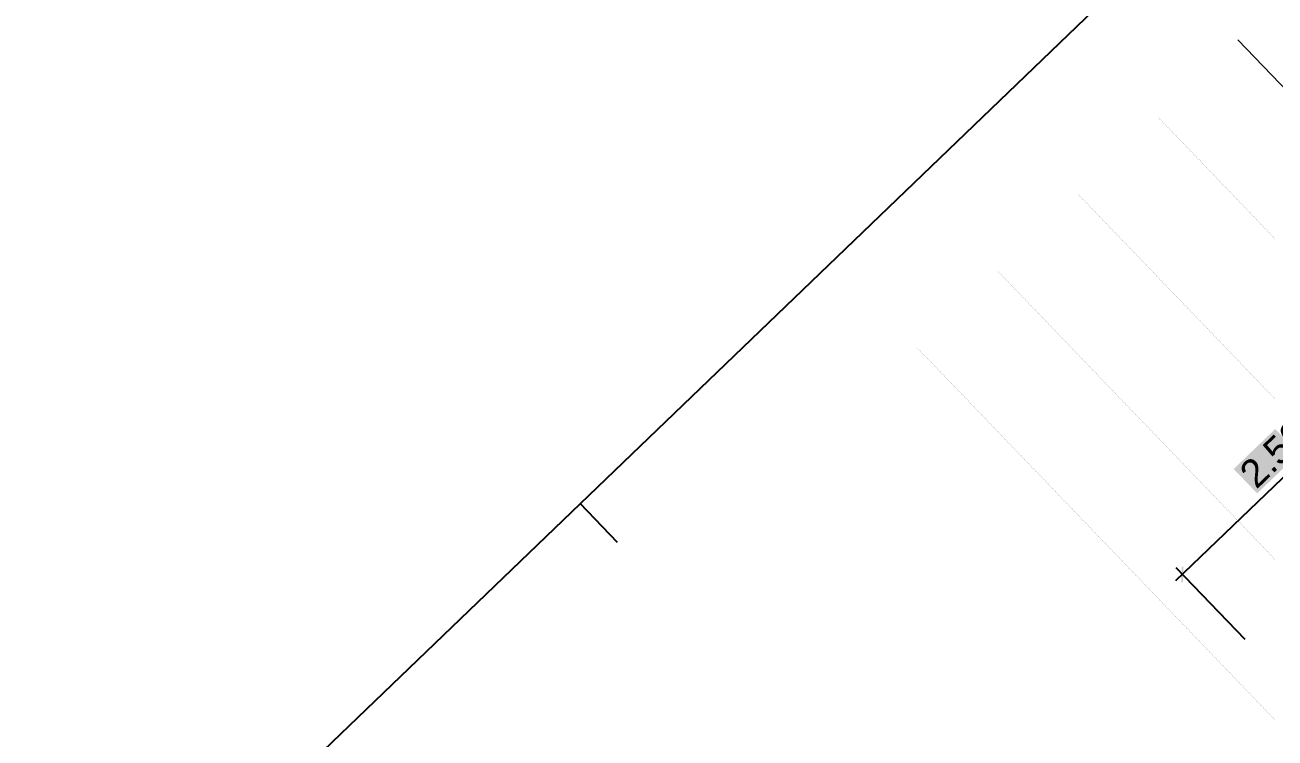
# Model space of a CAD drawing. Header units: metres. Extents: x 2687650.8 to 2687727.1, y 1234407.3 to 1234484.3.
# Drawn here: x 2687667.19 to 2687678.43, y 1234471.85 to 1234478.27 of the extents above; entities that cross this region are included whole.
import ezdxf

# ---------------------------------------------------------------- set-up
doc = ezdxf.new("R2010")
doc.units = ezdxf.units.M
for name, color, linetype in [('PDF_0', 7, 'Continuous'), ('PDF_A__BEML', 7, 'Continuous'), ('PDF_A__RAND', 7, 'Continuous'), ('PDF_Ebene 2', 7, 'Continuous'), ('PDF_Text', 7, 'Continuous')]:
    doc.layers.add(name, color=color, linetype=linetype)
doc.styles.add('PDF Arial', font='arial.ttf')

# ---------------------------------------------------------------- blocks, each defined once
blk = doc.blocks.new('A$C1c84ec86')
at = {"layer": 'PDF_0', "transparency": 33554559}
blk.add_hatch(color=256, dxfattribs=at).paths.add_polyline_path([(417.2, 3322.2), (416.1, 3321.1), (426.1, 3310.9), (427.2, 3312)])
at = {"layer": 'PDF_A__BEML', "true_color": 0xffffff, "transparency": 33554559}
blk.add_hatch(color=7, dxfattribs=at).paths.add_polyline_path([(385.2, 3415.7), (415.7, 3415.7), (415.7, 3467.6), (385.2, 3467.6)])
at = {"layer": 'PDF_A__BEML', "lineweight": 25}
for points in [[(421.6, 3308.6), (421.6, 3574.7)], [(502.9, 3316.7), (413.6, 3316.7)]]:
    blk.add_lwpolyline(points, dxfattribs=at)
at = {"layer": 'PDF_A__RAND', "lineweight": 25}
for points in [[(6283, 4455), (6300.2, 4455), (0, 4455), (0, 0), (6300.2, 0), (6300.2, 4455), (6300.2, 4430)], [(48.7, 2970.4), (0, 2970.4)]]:
    blk.add_lwpolyline(points, dxfattribs=at)
at = {"layer": 'PDF_Ebene 2', "lineweight": 20}
for points in [[(109.4, 3686.2), (965.2, 3686.2)], [(110.1, 3586.1), (110.1, 3586.1)], [(111.1, 3586.1), (111.1, 3586.1)], [(112.2, 3586.1), (112.2, 3586.1)], [(113.2, 3586.1), (113.2, 3586.1)], [(114.1, 3586.1), (114.1, 3586.1)], [(115.1, 3586.1), (115.1, 3586.1)], [(116.2, 3586.1), (116.2, 3586.1)], [(117.1, 3586.1), (117.1, 3586.1)], [(118.1, 3586.1), (118.1, 3586.1)], [(119.2, 3586.1), (119.2, 3586.1)], [(120.2, 3586.1), (120.2, 3586.1)], [(121.1, 3586.1), (121.1, 3586.1)], [(122.1, 3586.1), (122.1, 3586.1)], [(123.2, 3586.1), (123.2, 3586.1)], [(124.3, 3586.1), (124.3, 3586.1)], [(125.1, 3586.1), (125.1, 3586.1)], [(126.2, 3586.1), (126.2, 3586.1)], [(127.2, 3586.1), (127.2, 3586.1)], [(128.1, 3586.1), (128.1, 3586.1)], [(129.1, 3586.1), (129.1, 3586.1)], [(130.2, 3586.1), (130.2, 3586.1)], [(131.2, 3586.1), (131.2, 3586.1)], [(132.1, 3586.1), (132.1, 3586.1)], [(133.1, 3586.1), (133.1, 3586.1)], [(134.2, 3586.1), (134.2, 3586.1)], [(135.3, 3586.1), (135.3, 3586.1)], [(136.1, 3586.1), (136.1, 3586.1)], [(137.2, 3586.1), (137.2, 3586.1)], [(138.2, 3586.1), (138.2, 3586.1)], [(139.1, 3586.1), (139.1, 3586.1)], [(140.1, 3586.1), (140.1, 3586.1)], [(141.2, 3586.1), (141.2, 3586.1)], [(142.2, 3586.1), (142.2, 3586.1)], [(143.1, 3586.1), (143.1, 3586.1)], [(144.1, 3586.1), (144.1, 3586.1)], [(145.2, 3586.1), (145.2, 3586.1)], [(146.3, 3586.1), (146.3, 3586.1)], [(147.1, 3586.1), (147.1, 3586.1)], [(148.2, 3586.1), (148.2, 3586.1)], [(149.2, 3586.1), (149.2, 3586.1)], [(150.1, 3586.1), (150.1, 3586.1)], [(151.1, 3586.1), (151.1, 3586.1)], [(152.2, 3586.1), (152.2, 3586.1)], [(153.2, 3586.1), (153.2, 3586.1)], [(154.1, 3586.1), (154.1, 3586.1)], [(155.2, 3586.1), (155.2, 3586.1)], [(156.2, 3586.1), (156.2, 3586.1)], [(157.3, 3586.1), (157.3, 3586.1)], [(158.1, 3586.1), (158.1, 3586.1)], [(159.2, 3586.1), (159.2, 3586.1)], [(160.2, 3586.1), (160.2, 3586.1)], [(161.1, 3586.1), (161.1, 3586.1)], [(162.1, 3586.1), (162.1, 3586.1)], [(163.2, 3586.1), (163.2, 3586.1)], [(164.3, 3586.1), (164.3, 3586.1)], [(165.1, 3586.1), (165.1, 3586.1)], [(166.2, 3586.1), (166.2, 3586.1)], [(167.2, 3586.1), (167.2, 3586.1)], [(168.1, 3586.1), (168.1, 3586.1)], [(169.1, 3586.1), (169.1, 3586.1)], [(170.2, 3586.1), (170.2, 3586.1)], [(171.2, 3586.1), (171.2, 3586.1)], [(172.1, 3586.1), (172.1, 3586.1)], [(173.1, 3586.1), (173.1, 3586.1)], [(174.2, 3586.1), (174.2, 3586.1)], [(175.3, 3586.1), (175.3, 3586.1)], [(176.1, 3586.1), (176.1, 3586.1)], [(177.2, 3586.1), (177.2, 3586.1)], [(178.2, 3586.1), (178.2, 3586.1)], [(179.1, 3586.1), (179.1, 3586.1)], [(180.1, 3586.1), (180.1, 3586.1)], [(181.2, 3586.1), (181.2, 3586.1)], [(182.2, 3586.1), (182.2, 3586.1)], [(183.1, 3586.1), (183.1, 3586.1)], [(184.2, 3586.1), (184.2, 3586.1)], [(185.2, 3586.1), (185.2, 3586.1)], [(186.3, 3586.1), (186.3, 3586.1)], [(187.1, 3586.1), (187.1, 3586.1)], [(188.2, 3586.1), (188.2, 3586.1)], [(189.2, 3586.1), (189.2, 3586.1)], [(190.1, 3586.1), (190.1, 3586.1)], [(191.1, 3586.1), (191.1, 3586.1)], [(192.2, 3586.1), (192.2, 3586.1)], [(193.3, 3586.1), (193.3, 3586.1)], [(194.1, 3586.1), (194.1, 3586.1)], [(195.2, 3586.1), (195.2, 3586.1)], [(196.2, 3586.1), (196.2, 3586.1)], [(197.3, 3586.1), (197.3, 3586.1)], [(198.1, 3586.1), (198.1, 3586.1)], [(199.2, 3586.1), (199.2, 3586.1)], [(200.2, 3586.1), (200.2, 3586.1)], [(201.1, 3586.1), (201.1, 3586.1)], [(202.1, 3586.1), (202.1, 3586.1)], [(203.2, 3586.1), (203.2, 3586.1)], [(204.3, 3586.1), (204.3, 3586.1)], [(205.1, 3586.1), (205.1, 3586.1)], [(206.2, 3586.1), (206.2, 3586.1)], [(207.2, 3586.1), (207.2, 3586.1)], [(208.3, 3586.1), (208.3, 3586.1)], [(209.1, 3586.1), (209.1, 3586.1)], [(210.2, 3586.1), (210.2, 3586.1)], [(211.2, 3586.1), (211.2, 3586.1)], [(212.1, 3586.1), (212.1, 3586.1)], [(213.2, 3586.1), (213.2, 3586.1)], [(214.2, 3586.1), (214.2, 3586.1)], [(215.3, 3586.1), (215.3, 3586.1)], [(216.1, 3586.1), (216.1, 3586.1)], [(217.2, 3586.1), (217.2, 3586.1)], [(218.2, 3586.1), (218.2, 3586.1)], [(219.3, 3586.1), (219.3, 3586.1)], [(220.1, 3586.1), (220.1, 3586.1)], [(221.2, 3586.1), (221.2, 3586.1)], [(222.3, 3586.1), (222.3, 3586.1)], [(223.1, 3586.1), (223.1, 3586.1)], [(224.2, 3586.1), (224.2, 3586.1)], [(225.2, 3586.1), (225.2, 3586.1)], [(226.3, 3586.1), (226.3, 3586.1)], [(227.1, 3586.1), (227.1, 3586.1)], [(228.2, 3586.1), (228.2, 3586.1)], [(229.2, 3586.1), (229.2, 3586.1)], [(230.1, 3586.1), (230.1, 3586.1)], [(231.1, 3586.1), (231.1, 3586.1)], [(232.2, 3586.1), (232.2, 3586.1)], [(233.3, 3586.1), (233.3, 3586.1)], [(234.1, 3586.1), (234.1, 3586.1)], [(235.2, 3586.1), (235.2, 3586.1)], [(236.2, 3586.1), (236.2, 3586.1)], [(237.3, 3586.1), (237.3, 3586.1)], [(238.1, 3586.1), (238.1, 3586.1)], [(239.2, 3586.1), (239.2, 3586.1)], [(240.2, 3586.1), (240.2, 3586.1)], [(241.1, 3586.1), (241.1, 3586.1)], [(242.2, 3586.1), (242.2, 3586.1)], [(243.2, 3586.1), (243.2, 3586.1)], [(244.3, 3586.1), (244.3, 3586.1)], [(245.1, 3586.1), (245.1, 3586.1)], [(246.2, 3586.1), (246.2, 3586.1)], [(247.2, 3586.1), (247.2, 3586.1)], [(248.3, 3586.1), (248.3, 3586.1)], [(249.1, 3586.1), (249.1, 3586.1)], [(250.2, 3586.1), (250.2, 3586.1)], [(251.3, 3586.1), (251.3, 3586.1)], [(252.1, 3586.1), (252.1, 3586.1)], [(253.2, 3586.1), (253.2, 3586.1)], [(254.2, 3586.1), (254.2, 3586.1)], [(255.3, 3586.1), (255.3, 3586.1)], [(256.1, 3586.1), (256.1, 3586.1)], [(257.2, 3586.1), (257.2, 3586.1)], [(258.2, 3586.1), (258.2, 3586.1)], [(259.3, 3586.1), (259.3, 3586.1)], [(260.1, 3586.1), (260.1, 3586.1)], [(261.2, 3586.1), (261.2, 3586.1)], [(110.1, 3486.2), (110.1, 3486.2)], [(111.1, 3486.2), (111.1, 3486.2)], [(112.2, 3486.2), (112.2, 3486.2)], [(113.2, 3486.2), (113.2, 3486.2)], [(114.1, 3486.2), (114.1, 3486.2)], [(115.1, 3486.2), (115.1, 3486.2)], [(116.2, 3486.2), (116.2, 3486.2)], [(117.1, 3486.2), (117.1, 3486.2)], [(118.1, 3486.2), (118.1, 3486.2)], [(119.2, 3486.2), (119.2, 3486.2)], [(120.2, 3486.2), (120.2, 3486.2)], [(121.1, 3486.2), (121.1, 3486.2)], [(122.1, 3486.2), (122.1, 3486.2)], [(123.2, 3486.2), (123.2, 3486.2)], [(124.3, 3486.2), (124.3, 3486.2)], [(125.1, 3486.2), (125.1, 3486.2)], [(126.2, 3486.2), (126.2, 3486.2)], [(127.2, 3486.2), (127.2, 3486.2)], [(128.1, 3486.2), (128.1, 3486.2)], [(129.1, 3486.2), (129.1, 3486.2)], [(130.2, 3486.2), (130.2, 3486.2)], [(131.2, 3486.2), (131.2, 3486.2)], [(132.1, 3486.2), (132.1, 3486.2)], [(133.1, 3486.2), (133.1, 3486.2)], [(134.2, 3486.2), (134.2, 3486.2)], [(135.3, 3486.2), (135.3, 3486.2)], [(136.1, 3486.2), (136.1, 3486.2)], [(137.2, 3486.2), (137.2, 3486.2)], [(138.2, 3486.2), (138.2, 3486.2)], [(139.1, 3486.2), (139.1, 3486.2)], [(140.1, 3486.2), (140.1, 3486.2)], [(141.2, 3486.2), (141.2, 3486.2)], [(142.2, 3486.2), (142.2, 3486.2)], [(143.1, 3486.2), (143.1, 3486.2)], [(144.1, 3486.2), (144.1, 3486.2)], [(145.2, 3486.2), (145.2, 3486.2)], [(146.3, 3486.2), (146.3, 3486.2)], [(147.1, 3486.2), (147.1, 3486.2)], [(148.2, 3486.2), (148.2, 3486.2)], [(149.2, 3486.2), (149.2, 3486.2)], [(150.1, 3486.2), (150.1, 3486.2)], [(151.1, 3486.2), (151.1, 3486.2)], [(152.2, 3486.2), (152.2, 3486.2)], [(153.2, 3486.2), (153.2, 3486.2)], [(154.1, 3486.2), (154.1, 3486.2)], [(155.2, 3486.2), (155.2, 3486.2)], [(156.2, 3486.2), (156.2, 3486.2)], [(157.3, 3486.2), (157.3, 3486.2)], [(158.1, 3486.2), (158.1, 3486.2)], [(159.2, 3486.2), (159.2, 3486.2)], [(160.2, 3486.2), (160.2, 3486.2)], [(161.1, 3486.2), (161.1, 3486.2)], [(162.1, 3486.2), (162.1, 3486.2)], [(163.2, 3486.2), (163.2, 3486.2)], [(164.3, 3486.2), (164.3, 3486.2)], [(165.1, 3486.2), (165.1, 3486.2)], [(166.2, 3486.2), (166.2, 3486.2)], [(167.2, 3486.2), (167.2, 3486.2)], [(168.1, 3486.2), (168.1, 3486.2)], [(169.1, 3486.2), (169.1, 3486.2)], [(170.2, 3486.2), (170.2, 3486.2)], [(171.2, 3486.2), (171.2, 3486.2)], [(172.1, 3486.2), (172.1, 3486.2)], [(173.1, 3486.2), (173.1, 3486.2)], [(174.2, 3486.2), (174.2, 3486.2)], [(175.3, 3486.2), (175.3, 3486.2)], [(176.1, 3486.2), (176.1, 3486.2)], [(177.2, 3486.2), (177.2, 3486.2)], [(178.2, 3486.2), (178.2, 3486.2)], [(179.1, 3486.2), (179.1, 3486.2)], [(180.1, 3486.2), (180.1, 3486.2)], [(181.2, 3486.2), (181.2, 3486.2)], [(182.2, 3486.2), (182.2, 3486.2)], [(183.1, 3486.2), (183.1, 3486.2)], [(184.2, 3486.2), (184.2, 3486.2)], [(185.2, 3486.2), (185.2, 3486.2)], [(186.3, 3486.2), (186.3, 3486.2)], [(187.1, 3486.2), (187.1, 3486.2)], [(188.2, 3486.2), (188.2, 3486.2)], [(189.2, 3486.2), (189.2, 3486.2)], [(190.1, 3486.2), (190.1, 3486.2)], [(191.1, 3486.2), (191.1, 3486.2)], [(192.2, 3486.2), (192.2, 3486.2)], [(193.3, 3486.2), (193.3, 3486.2)], [(194.1, 3486.2), (194.1, 3486.2)], [(195.2, 3486.2), (195.2, 3486.2)], [(196.2, 3486.2), (196.2, 3486.2)], [(197.3, 3486.2), (197.3, 3486.2)], [(198.1, 3486.2), (198.1, 3486.2)], [(199.2, 3486.2), (199.2, 3486.2)], [(200.2, 3486.2), (200.2, 3486.2)], [(201.1, 3486.2), (201.1, 3486.2)], [(202.1, 3486.2), (202.1, 3486.2)], [(203.2, 3486.2), (203.2, 3486.2)], [(204.3, 3486.2), (204.3, 3486.2)], [(205.1, 3486.2), (205.1, 3486.2)], [(206.2, 3486.2), (206.2, 3486.2)], [(207.2, 3486.2), (207.2, 3486.2)], [(208.3, 3486.2), (208.3, 3486.2)], [(209.1, 3486.2), (209.1, 3486.2)], [(210.2, 3486.2), (210.2, 3486.2)], [(211.2, 3486.2), (211.2, 3486.2)], [(212.1, 3486.2), (212.1, 3486.2)], [(213.2, 3486.2), (213.2, 3486.2)], [(214.2, 3486.2), (214.2, 3486.2)], [(215.3, 3486.2), (215.3, 3486.2)], [(216.1, 3486.2), (216.1, 3486.2)], [(217.2, 3486.2), (217.2, 3486.2)], [(218.2, 3486.2), (218.2, 3486.2)], [(219.3, 3486.2), (219.3, 3486.2)], [(220.1, 3486.2), (220.1, 3486.2)], [(221.2, 3486.2), (221.2, 3486.2)], [(222.3, 3486.2), (222.3, 3486.2)], [(223.1, 3486.2), (223.1, 3486.2)], [(224.2, 3486.2), (224.2, 3486.2)], [(225.2, 3486.2), (225.2, 3486.2)], [(226.3, 3486.2), (226.3, 3486.2)], [(227.1, 3486.2), (227.1, 3486.2)], [(228.2, 3486.2), (228.2, 3486.2)], [(229.2, 3486.2), (229.2, 3486.2)], [(230.1, 3486.2), (230.1, 3486.2)], [(231.1, 3486.2), (231.1, 3486.2)], [(232.2, 3486.2), (232.2, 3486.2)], [(233.3, 3486.2), (233.3, 3486.2)], [(234.1, 3486.2), (234.1, 3486.2)], [(235.2, 3486.2), (235.2, 3486.2)], [(236.2, 3486.2), (236.2, 3486.2)], [(237.3, 3486.2), (237.3, 3486.2)], [(238.1, 3486.2), (238.1, 3486.2)], [(239.2, 3486.2), (239.2, 3486.2)], [(240.2, 3486.2), (240.2, 3486.2)], [(241.1, 3486.2), (241.1, 3486.2)], [(242.2, 3486.2), (242.2, 3486.2)], [(243.2, 3486.2), (243.2, 3486.2)], [(244.3, 3486.2), (244.3, 3486.2)], [(245.1, 3486.2), (245.1, 3486.2)], [(246.2, 3486.2), (246.2, 3486.2)], [(247.2, 3486.2), (247.2, 3486.2)], [(248.3, 3486.2), (248.3, 3486.2)], [(249.1, 3486.2), (249.1, 3486.2)], [(250.2, 3486.2), (250.2, 3486.2)], [(251.3, 3486.2), (251.3, 3486.2)], [(252.1, 3486.2), (252.1, 3486.2)], [(253.2, 3486.2), (253.2, 3486.2)], [(254.2, 3486.2), (254.2, 3486.2)], [(255.3, 3486.2), (255.3, 3486.2)], [(256.1, 3486.2), (256.1, 3486.2)], [(257.2, 3486.2), (257.2, 3486.2)], [(258.2, 3486.2), (258.2, 3486.2)], [(259.3, 3486.2), (259.3, 3486.2)], [(260.1, 3486.2), (260.1, 3486.2)], [(261.2, 3486.2), (261.2, 3486.2)], [(262.3, 3486.2), (262.3, 3486.2)], [(263.1, 3486.2), (263.1, 3486.2)], [(264.2, 3486.2), (264.2, 3486.2)], [(265.2, 3486.2), (265.2, 3486.2)], [(266.3, 3486.2), (266.3, 3486.2)], [(267.1, 3486.2), (267.1, 3486.2)], [(268.2, 3486.2), (268.2, 3486.2)], [(269.2, 3486.2), (269.2, 3486.2)], [(270.3, 3486.2), (270.3, 3486.2)], [(271.1, 3486.2), (271.1, 3486.2)], [(272.2, 3486.2), (272.2, 3486.2)], [(273.3, 3486.2), (273.3, 3486.2)], [(274.1, 3486.2), (274.1, 3486.2)], [(275.2, 3486.2), (275.2, 3486.2)], [(276.2, 3486.2), (276.2, 3486.2)], [(277.3, 3486.2), (277.3, 3486.2)], [(278.1, 3486.2), (278.1, 3486.2)], [(279.2, 3486.2), (279.2, 3486.2)], [(280.3, 3486.2), (280.3, 3486.2)], [(281.1, 3486.2), (281.1, 3486.2)], [(282.2, 3486.2), (282.2, 3486.2)], [(283.2, 3486.2), (283.2, 3486.2)], [(284.3, 3486.2), (284.3, 3486.2)], [(285.1, 3486.2), (285.1, 3486.2)], [(286.2, 3486.2), (286.2, 3486.2)], [(287.2, 3486.2), (287.2, 3486.2)], [(288.3, 3486.2), (288.3, 3486.2)], [(289.1, 3486.2), (289.1, 3486.2)], [(290.2, 3486.2), (290.2, 3486.2)], [(291.3, 3486.2), (291.3, 3486.2)], [(292.1, 3486.2), (292.1, 3486.2)], [(293.2, 3486.2), (293.2, 3486.2)], [(294.2, 3486.2), (294.2, 3486.2)], [(295.3, 3486.2), (295.3, 3486.2)], [(296.1, 3486.2), (296.1, 3486.2)], [(297.2, 3486.2), (297.2, 3486.2)], [(298.2, 3486.2), (298.2, 3486.2)], [(299.3, 3486.2), (299.3, 3486.2)], [(300.1, 3486.2), (300.1, 3486.2)], [(301.2, 3486.2), (301.2, 3486.2)], [(302.3, 3486.2), (302.3, 3486.2)], [(303.1, 3486.2), (303.1, 3486.2)], [(304.2, 3486.2), (304.2, 3486.2)], [(305.2, 3486.2), (305.2, 3486.2)], [(306.3, 3486.2), (306.3, 3486.2)], [(307.1, 3486.2), (307.1, 3486.2)], [(308.2, 3486.2), (308.2, 3486.2)], [(309.3, 3486.2), (309.3, 3486.2)], [(310.3, 3486.2), (310.3, 3486.2)], [(311.2, 3486.2), (311.2, 3486.2)], [(312.2, 3486.2), (312.2, 3486.2)], [(313.3, 3486.2), (313.3, 3486.2)], [(314.1, 3486.2), (314.1, 3486.2)], [(315.2, 3486.2), (315.2, 3486.2)], [(316.2, 3486.2), (316.2, 3486.2)], [(317.3, 3486.2), (317.3, 3486.2)], [(318.1, 3486.2), (318.1, 3486.2)], [(319.2, 3486.2), (319.2, 3486.2)], [(320.3, 3486.2), (320.3, 3486.2)], [(321.3, 3486.2), (321.3, 3486.2)], [(322.2, 3486.2), (322.2, 3486.2)], [(323.2, 3486.2), (323.2, 3486.2)], [(324.3, 3486.2), (324.3, 3486.2)], [(325.1, 3486.2), (325.1, 3486.2)], [(326.2, 3486.2), (326.2, 3486.2)], [(327.2, 3486.2), (327.2, 3486.2)], [(328.3, 3486.2), (328.3, 3486.2)], [(329.1, 3486.2), (329.1, 3486.2)], [(330.2, 3486.2), (330.2, 3486.2)], [(331.3, 3486.2), (331.3, 3486.2)], [(332.1, 3486.2), (332.1, 3486.2)], [(333.2, 3486.2), (333.2, 3486.2)], [(334.2, 3486.2), (334.2, 3486.2)], [(335.3, 3486.2), (335.3, 3486.2)], [(336.1, 3486.2), (336.1, 3486.2)], [(337.2, 3486.2), (337.2, 3486.2)], [(338.2, 3486.2), (338.2, 3486.2)], [(339.3, 3486.2), (339.3, 3486.2)], [(340.2, 3486.2), (340.2, 3486.2)], [(341.2, 3486.2), (341.2, 3486.2)], [(342.3, 3486.2), (342.3, 3486.2)], [(343.1, 3486.2), (343.1, 3486.2)], [(344.2, 3486.2), (344.2, 3486.2)], [(345.2, 3486.2), (345.2, 3486.2)], [(346.3, 3486.2), (346.3, 3486.2)], [(347.1, 3486.2), (347.1, 3486.2)], [(348.2, 3486.2), (348.2, 3486.2)], [(349.3, 3486.2), (349.3, 3486.2)], [(350.3, 3486.2), (350.3, 3486.2)], [(351.2, 3486.2), (351.2, 3486.2)], [(352.2, 3486.2), (352.2, 3486.2)], [(353.3, 3486.2), (353.3, 3486.2)], [(354.1, 3486.2), (354.1, 3486.2)], [(355.2, 3486.2), (355.2, 3486.2)], [(356.2, 3486.2), (356.2, 3486.2)], [(357.3, 3486.2), (357.3, 3486.2)], [(358.1, 3486.2), (358.1, 3486.2)], [(359.2, 3486.2), (359.2, 3486.2)], [(360.3, 3486.2), (360.3, 3486.2)], [(361.3, 3486.2), (361.3, 3486.2)], [(362.2, 3486.2), (362.2, 3486.2)], [(363.2, 3486.2), (363.2, 3486.2)], [(364.3, 3486.2), (364.3, 3486.2)], [(365.1, 3486.2), (365.1, 3486.2)], [(110.1, 3386.1), (110.1, 3386.1)], [(111.1, 3386.1), (111.1, 3386.1)], [(112.2, 3386.1), (112.2, 3386.1)], [(113.2, 3386.1), (113.2, 3386.1)], [(114.1, 3386.1), (114.1, 3386.1)], [(115.1, 3386.1), (115.1, 3386.1)], [(116.2, 3386.1), (116.2, 3386.1)], [(117.1, 3386.1), (117.1, 3386.1)], [(118.1, 3386.1), (118.1, 3386.1)], [(119.2, 3386.1), (119.2, 3386.1)], [(120.2, 3386.1), (120.2, 3386.1)], [(121.1, 3386.1), (121.1, 3386.1)], [(122.1, 3386.1), (122.1, 3386.1)], [(123.2, 3386.1), (123.2, 3386.1)], [(124.3, 3386.1), (124.3, 3386.1)], [(125.1, 3386.1), (125.1, 3386.1)], [(126.2, 3386.1), (126.2, 3386.1)], [(127.2, 3386.1), (127.2, 3386.1)], [(128.1, 3386.1), (128.1, 3386.1)], [(129.1, 3386.1), (129.1, 3386.1)], [(130.2, 3386.1), (130.2, 3386.1)], [(131.2, 3386.1), (131.2, 3386.1)], [(132.1, 3386.1), (132.1, 3386.1)], [(133.1, 3386.1), (133.1, 3386.1)], [(134.2, 3386.1), (134.2, 3386.1)], [(135.3, 3386.1), (135.3, 3386.1)], [(136.1, 3386.1), (136.1, 3386.1)], [(137.2, 3386.1), (137.2, 3386.1)], [(138.2, 3386.1), (138.2, 3386.1)], [(139.1, 3386.1), (139.1, 3386.1)], [(140.1, 3386.1), (140.1, 3386.1)], [(141.2, 3386.1), (141.2, 3386.1)], [(142.2, 3386.1), (142.2, 3386.1)], [(143.1, 3386.1), (143.1, 3386.1)], [(144.1, 3386.1), (144.1, 3386.1)], [(145.2, 3386.1), (145.2, 3386.1)], [(146.3, 3386.1), (146.3, 3386.1)], [(147.1, 3386.1), (147.1, 3386.1)], [(148.2, 3386.1), (148.2, 3386.1)], [(149.2, 3386.1), (149.2, 3386.1)], [(150.1, 3386.1), (150.1, 3386.1)], [(151.1, 3386.1), (151.1, 3386.1)], [(152.2, 3386.1), (152.2, 3386.1)], [(153.2, 3386.1), (153.2, 3386.1)], [(154.1, 3386.1), (154.1, 3386.1)], [(155.2, 3386.1), (155.2, 3386.1)], [(156.2, 3386.1), (156.2, 3386.1)], [(157.3, 3386.1), (157.3, 3386.1)], [(158.1, 3386.1), (158.1, 3386.1)], [(159.2, 3386.1), (159.2, 3386.1)], [(160.2, 3386.1), (160.2, 3386.1)], [(161.1, 3386.1), (161.1, 3386.1)], [(162.1, 3386.1), (162.1, 3386.1)], [(163.2, 3386.1), (163.2, 3386.1)], [(164.3, 3386.1), (164.3, 3386.1)], [(165.1, 3386.1), (165.1, 3386.1)], [(166.2, 3386.1), (166.2, 3386.1)], [(167.2, 3386.1), (167.2, 3386.1)], [(168.1, 3386.1), (168.1, 3386.1)], [(169.1, 3386.1), (169.1, 3386.1)], [(170.2, 3386.1), (170.2, 3386.1)], [(171.2, 3386.1), (171.2, 3386.1)], [(172.1, 3386.1), (172.1, 3386.1)], [(173.1, 3386.1), (173.1, 3386.1)], [(174.2, 3386.1), (174.2, 3386.1)], [(175.3, 3386.1), (175.3, 3386.1)], [(176.1, 3386.1), (176.1, 3386.1)], [(177.2, 3386.1), (177.2, 3386.1)], [(178.2, 3386.1), (178.2, 3386.1)], [(179.1, 3386.1), (179.1, 3386.1)], [(180.1, 3386.1), (180.1, 3386.1)], [(181.2, 3386.1), (181.2, 3386.1)], [(182.2, 3386.1), (182.2, 3386.1)], [(183.1, 3386.1), (183.1, 3386.1)], [(184.2, 3386.1), (184.2, 3386.1)], [(185.2, 3386.1), (185.2, 3386.1)], [(186.3, 3386.1), (186.3, 3386.1)], [(187.1, 3386.1), (187.1, 3386.1)], [(188.2, 3386.1), (188.2, 3386.1)], [(189.2, 3386.1), (189.2, 3386.1)], [(190.1, 3386.1), (190.1, 3386.1)], [(191.1, 3386.1), (191.1, 3386.1)], [(192.2, 3386.1), (192.2, 3386.1)], [(193.3, 3386.1), (193.3, 3386.1)], [(194.1, 3386.1), (194.1, 3386.1)], [(195.2, 3386.1), (195.2, 3386.1)], [(196.2, 3386.1), (196.2, 3386.1)], [(197.3, 3386.1), (197.3, 3386.1)], [(198.1, 3386.1), (198.1, 3386.1)], [(199.2, 3386.1), (199.2, 3386.1)], [(200.2, 3386.1), (200.2, 3386.1)], [(201.1, 3386.1), (201.1, 3386.1)], [(202.1, 3386.1), (202.1, 3386.1)], [(203.2, 3386.1), (203.2, 3386.1)], [(204.3, 3386.1), (204.3, 3386.1)], [(205.1, 3386.1), (205.1, 3386.1)], [(206.2, 3386.1), (206.2, 3386.1)], [(207.2, 3386.1), (207.2, 3386.1)], [(208.3, 3386.1), (208.3, 3386.1)], [(209.1, 3386.1), (209.1, 3386.1)], [(210.2, 3386.1), (210.2, 3386.1)], [(211.2, 3386.1), (211.2, 3386.1)], [(212.1, 3386.1), (212.1, 3386.1)], [(213.2, 3386.1), (213.2, 3386.1)], [(214.2, 3386.1), (214.2, 3386.1)], [(215.3, 3386.1), (215.3, 3386.1)], [(216.1, 3386.1), (216.1, 3386.1)], [(217.2, 3386.1), (217.2, 3386.1)], [(218.2, 3386.1), (218.2, 3386.1)], [(219.3, 3386.1), (219.3, 3386.1)], [(220.1, 3386.1), (220.1, 3386.1)], [(221.2, 3386.1), (221.2, 3386.1)], [(222.3, 3386.1), (222.3, 3386.1)], [(223.1, 3386.1), (223.1, 3386.1)], [(224.2, 3386.1), (224.2, 3386.1)], [(225.2, 3386.1), (225.2, 3386.1)], [(226.3, 3386.1), (226.3, 3386.1)], [(227.1, 3386.1), (227.1, 3386.1)], [(228.2, 3386.1), (228.2, 3386.1)], [(229.2, 3386.1), (229.2, 3386.1)], [(230.1, 3386.1), (230.1, 3386.1)], [(231.1, 3386.1), (231.1, 3386.1)], [(232.2, 3386.1), (232.2, 3386.1)], [(233.3, 3386.1), (233.3, 3386.1)], [(234.1, 3386.1), (234.1, 3386.1)], [(235.2, 3386.1), (235.2, 3386.1)], [(236.2, 3386.1), (236.2, 3386.1)], [(237.3, 3386.1), (237.3, 3386.1)], [(238.1, 3386.1), (238.1, 3386.1)], [(239.2, 3386.1), (239.2, 3386.1)], [(240.2, 3386.1), (240.2, 3386.1)], [(241.1, 3386.1), (241.1, 3386.1)], [(242.2, 3386.1), (242.2, 3386.1)], [(243.2, 3386.1), (243.2, 3386.1)], [(244.3, 3386.1), (244.3, 3386.1)], [(245.1, 3386.1), (245.1, 3386.1)], [(246.2, 3386.1), (246.2, 3386.1)], [(247.2, 3386.1), (247.2, 3386.1)], [(248.3, 3386.1), (248.3, 3386.1)], [(249.1, 3386.1), (249.1, 3386.1)], [(250.2, 3386.1), (250.2, 3386.1)], [(251.3, 3386.1), (251.3, 3386.1)], [(252.1, 3386.1), (252.1, 3386.1)], [(253.2, 3386.1), (253.2, 3386.1)], [(254.2, 3386.1), (254.2, 3386.1)], [(255.3, 3386.1), (255.3, 3386.1)], [(256.1, 3386.1), (256.1, 3386.1)], [(257.2, 3386.1), (257.2, 3386.1)], [(258.2, 3386.1), (258.2, 3386.1)], [(259.3, 3386.1), (259.3, 3386.1)], [(260.1, 3386.1), (260.1, 3386.1)], [(261.2, 3386.1), (261.2, 3386.1)], [(262.3, 3386.1), (262.3, 3386.1)], [(263.1, 3386.1), (263.1, 3386.1)], [(264.2, 3386.1), (264.2, 3386.1)], [(265.2, 3386.1), (265.2, 3386.1)], [(266.3, 3386.1), (266.3, 3386.1)], [(267.1, 3386.1), (267.1, 3386.1)], [(268.2, 3386.1), (268.2, 3386.1)], [(269.2, 3386.1), (269.2, 3386.1)], [(270.3, 3386.1), (270.3, 3386.1)], [(271.1, 3386.1), (271.1, 3386.1)], [(272.2, 3386.1), (272.2, 3386.1)], [(273.3, 3386.1), (273.3, 3386.1)], [(274.1, 3386.1), (274.1, 3386.1)], [(275.2, 3386.1), (275.2, 3386.1)], [(276.2, 3386.1), (276.2, 3386.1)], [(277.3, 3386.1), (277.3, 3386.1)], [(278.1, 3386.1), (278.1, 3386.1)], [(279.2, 3386.1), (279.2, 3386.1)], [(280.3, 3386.1), (280.3, 3386.1)], [(281.1, 3386.1), (281.1, 3386.1)], [(282.2, 3386.1), (282.2, 3386.1)], [(283.2, 3386.1), (283.2, 3386.1)], [(284.3, 3386.1), (284.3, 3386.1)], [(285.1, 3386.1), (285.1, 3386.1)], [(286.2, 3386.1), (286.2, 3386.1)], [(287.2, 3386.1), (287.2, 3386.1)], [(288.3, 3386.1), (288.3, 3386.1)], [(289.1, 3386.1), (289.1, 3386.1)], [(290.2, 3386.1), (290.2, 3386.1)], [(291.3, 3386.1), (291.3, 3386.1)], [(292.1, 3386.1), (292.1, 3386.1)], [(293.2, 3386.1), (293.2, 3386.1)], [(294.2, 3386.1), (294.2, 3386.1)], [(295.3, 3386.1), (295.3, 3386.1)], [(296.1, 3386.1), (296.1, 3386.1)], [(297.2, 3386.1), (297.2, 3386.1)], [(298.2, 3386.1), (298.2, 3386.1)], [(299.3, 3386.1), (299.3, 3386.1)], [(300.1, 3386.1), (300.1, 3386.1)], [(301.2, 3386.1), (301.2, 3386.1)], [(302.3, 3386.1), (302.3, 3386.1)], [(303.1, 3386.1), (303.1, 3386.1)], [(304.2, 3386.1), (304.2, 3386.1)], [(305.2, 3386.1), (305.2, 3386.1)], [(306.3, 3386.1), (306.3, 3386.1)], [(307.1, 3386.1), (307.1, 3386.1)], [(308.2, 3386.1), (308.2, 3386.1)], [(309.3, 3386.1), (309.3, 3386.1)], [(310.3, 3386.1), (310.3, 3386.1)], [(311.2, 3386.1), (311.2, 3386.1)], [(312.2, 3386.1), (312.2, 3386.1)], [(313.3, 3386.1), (313.3, 3386.1)], [(314.1, 3386.1), (314.1, 3386.1)], [(315.2, 3386.1), (315.2, 3386.1)], [(316.2, 3386.1), (316.2, 3386.1)], [(317.3, 3386.1), (317.3, 3386.1)], [(318.1, 3386.1), (318.1, 3386.1)], [(319.2, 3386.1), (319.2, 3386.1)], [(320.3, 3386.1), (320.3, 3386.1)], [(321.3, 3386.1), (321.3, 3386.1)], [(322.2, 3386.1), (322.2, 3386.1)], [(323.2, 3386.1), (323.2, 3386.1)], [(324.3, 3386.1), (324.3, 3386.1)], [(325.1, 3386.1), (325.1, 3386.1)], [(326.2, 3386.1), (326.2, 3386.1)], [(327.2, 3386.1), (327.2, 3386.1)], [(328.3, 3386.1), (328.3, 3386.1)], [(329.1, 3386.1), (329.1, 3386.1)], [(330.2, 3386.1), (330.2, 3386.1)], [(331.3, 3386.1), (331.3, 3386.1)], [(332.1, 3386.1), (332.1, 3386.1)], [(333.2, 3386.1), (333.2, 3386.1)], [(334.2, 3386.1), (334.2, 3386.1)], [(335.3, 3386.1), (335.3, 3386.1)], [(336.1, 3386.1), (336.1, 3386.1)], [(337.2, 3386.1), (337.2, 3386.1)], [(338.2, 3386.1), (338.2, 3386.1)], [(339.3, 3386.1), (339.3, 3386.1)], [(340.2, 3386.1), (340.2, 3386.1)], [(341.2, 3386.1), (341.2, 3386.1)], [(342.3, 3386.1), (342.3, 3386.1)], [(343.1, 3386.1), (343.1, 3386.1)], [(344.2, 3386.1), (344.2, 3386.1)], [(345.2, 3386.1), (345.2, 3386.1)], [(346.3, 3386.1), (346.3, 3386.1)], [(347.1, 3386.1), (347.1, 3386.1)], [(348.2, 3386.1), (348.2, 3386.1)], [(349.3, 3386.1), (349.3, 3386.1)], [(350.3, 3386.1), (350.3, 3386.1)], [(351.2, 3386.1), (351.2, 3386.1)], [(352.2, 3386.1), (352.2, 3386.1)], [(353.3, 3386.1), (353.3, 3386.1)], [(354.1, 3386.1), (354.1, 3386.1)], [(355.2, 3386.1), (355.2, 3386.1)], [(356.2, 3386.1), (356.2, 3386.1)], [(357.3, 3386.1), (357.3, 3386.1)], [(358.1, 3386.1), (358.1, 3386.1)], [(359.2, 3386.1), (359.2, 3386.1)], [(360.3, 3386.1), (360.3, 3386.1)], [(361.3, 3386.1), (361.3, 3386.1)], [(362.2, 3386.1), (362.2, 3386.1)], [(363.2, 3386.1), (363.2, 3386.1)], [(364.3, 3386.1), (364.3, 3386.1)], [(365.1, 3386.1), (365.1, 3386.1)], [(366.2, 3386.1), (366.2, 3386.1)], [(367.2, 3386.1), (367.2, 3386.1)], [(368.3, 3386.1), (368.3, 3386.1)], [(369.2, 3386.1), (369.2, 3386.1)], [(370.2, 3386.1), (370.2, 3386.1)], [(371.3, 3386.1), (371.3, 3386.1)], [(372.3, 3386.1), (372.3, 3386.1)], [(373.2, 3386.1), (373.2, 3386.1)], [(374.2, 3386.1), (374.2, 3386.1)], [(375.3, 3386.1), (375.3, 3386.1)], [(376.1, 3386.1), (376.1, 3386.1)], [(377.2, 3386.1), (377.2, 3386.1)], [(378.3, 3386.1), (378.3, 3386.1)], [(379.3, 3386.1), (379.3, 3386.1)], [(380.2, 3386.1), (380.2, 3386.1)], [(381.2, 3386.1), (381.2, 3386.1)], [(382.3, 3386.1), (382.3, 3386.1)], [(383.1, 3386.1), (383.1, 3386.1)], [(384.2, 3386.1), (384.2, 3386.1)], [(385.2, 3386.1), (385.2, 3386.1)], [(386.3, 3386.1), (386.3, 3386.1)], [(387.1, 3386.1), (387.1, 3386.1)], [(388.2, 3386.1), (388.2, 3386.1)], [(389.3, 3386.1), (389.3, 3386.1)], [(390.3, 3386.1), (390.3, 3386.1)], [(391.2, 3386.1), (391.2, 3386.1)], [(392.2, 3386.1), (392.2, 3386.1)], [(393.3, 3386.1), (393.3, 3386.1)], [(394.1, 3386.1), (394.1, 3386.1)], [(395.2, 3386.1), (395.2, 3386.1)], [(396.2, 3386.1), (396.2, 3386.1)], [(397.3, 3386.1), (397.3, 3386.1)], [(398.2, 3386.1), (398.2, 3386.1)], [(399.2, 3386.1), (399.2, 3386.1)], [(400.3, 3386.1), (400.3, 3386.1)], [(401.3, 3386.1), (401.3, 3386.1)], [(402.2, 3386.1), (402.2, 3386.1)], [(403.2, 3386.1), (403.2, 3386.1)], [(404.3, 3386.1), (404.3, 3386.1)], [(405.1, 3386.1), (405.1, 3386.1)], [(406.2, 3386.1), (406.2, 3386.1)], [(407.3, 3386.1), (407.3, 3386.1)], [(408.3, 3386.1), (408.3, 3386.1)], [(409.2, 3386.1), (409.2, 3386.1)], [(410.2, 3386.1), (410.2, 3386.1)], [(411.3, 3386.1), (411.3, 3386.1)], [(412.3, 3386.1), (412.3, 3386.1)], [(413.2, 3386.1), (413.2, 3386.1)], [(414.2, 3386.1), (414.2, 3386.1)], [(415.3, 3386.1), (415.3, 3386.1)], [(416.1, 3386.1), (416.1, 3386.1)], [(417.2, 3386.1), (417.2, 3386.1)], [(418.3, 3386.1), (418.3, 3386.1)], [(419.3, 3386.1), (419.3, 3386.1)], [(420.2, 3386.1), (420.2, 3386.1)], [(421.2, 3386.1), (421.2, 3386.1)], [(422.3, 3386.1), (422.3, 3386.1)], [(423.3, 3386.1), (423.3, 3386.1)], [(424.2, 3386.1), (424.2, 3386.1)], [(425.2, 3386.1), (425.2, 3386.1)], [(426.3, 3386.1), (426.3, 3386.1)], [(427.2, 3386.1), (427.2, 3386.1)], [(428.2, 3386.1), (428.2, 3386.1)], [(429.3, 3386.1), (429.3, 3386.1)], [(430.3, 3386.1), (430.3, 3386.1)], [(431.2, 3386.1), (431.2, 3386.1)], [(432.2, 3386.1), (432.2, 3386.1)], [(433.3, 3386.1), (433.3, 3386.1)], [(434.3, 3386.1), (434.3, 3386.1)], [(435.2, 3386.1), (435.2, 3386.1)], [(436.3, 3386.1), (436.3, 3386.1)], [(437.3, 3386.1), (437.3, 3386.1)], [(438.2, 3386.1), (438.2, 3386.1)], [(439.2, 3386.1), (439.2, 3386.1)], [(440.3, 3386.1), (440.3, 3386.1)], [(441.3, 3386.1), (441.3, 3386.1)], [(442.2, 3386.1), (442.2, 3386.1)], [(443.2, 3386.1), (443.2, 3386.1)], [(444.3, 3386.1), (444.3, 3386.1)], [(445.1, 3386.1), (445.1, 3386.1)], [(446.2, 3386.1), (446.2, 3386.1)], [(447.3, 3386.1), (447.3, 3386.1)], [(448.3, 3386.1), (448.3, 3386.1)], [(449.2, 3386.1), (449.2, 3386.1)], [(450.2, 3386.1), (450.2, 3386.1)], [(451.3, 3386.1), (451.3, 3386.1)], [(452.3, 3386.1), (452.3, 3386.1)], [(453.2, 3386.1), (453.2, 3386.1)], [(454.2, 3386.1), (454.2, 3386.1)], [(455.3, 3386.1), (455.3, 3386.1)], [(456.1, 3386.1), (456.1, 3386.1)], [(457.2, 3386.1), (457.2, 3386.1)], [(458.3, 3386.1), (458.3, 3386.1)], [(459.3, 3386.1), (459.3, 3386.1)], [(460.2, 3386.1), (460.2, 3386.1)], [(461.2, 3386.1), (461.2, 3386.1)], [(462.3, 3386.1), (462.3, 3386.1)], [(463.3, 3386.1), (463.3, 3386.1)], [(464.2, 3386.1), (464.2, 3386.1)], [(465.3, 3386.1), (465.3, 3386.1)], [(466.3, 3386.1), (466.3, 3386.1)], [(467.2, 3386.1), (467.2, 3386.1)], [(468.2, 3386.1), (468.2, 3386.1)], [(469.3, 3386.1), (469.3, 3386.1)], [(110.1, 3286), (110.1, 3286)], [(111.1, 3286), (111.1, 3286)], [(112.2, 3286), (112.2, 3286)], [(113.2, 3286), (113.2, 3286)], [(114.1, 3286), (114.1, 3286)], [(115.1, 3286), (115.1, 3286)], [(116.2, 3286), (116.2, 3286)], [(117.1, 3286), (117.1, 3286)], [(118.1, 3286), (118.1, 3286)], [(119.2, 3286), (119.2, 3286)], [(120.2, 3286), (120.2, 3286)], [(121.1, 3286), (121.1, 3286)], [(122.1, 3286), (122.1, 3286)], [(123.2, 3286), (123.2, 3286)], [(124.3, 3286), (124.3, 3286)], [(125.1, 3286), (125.1, 3286)], [(126.2, 3286), (126.2, 3286)], [(127.2, 3286), (127.2, 3286)], [(128.1, 3286), (128.1, 3286)], [(129.1, 3286), (129.1, 3286)], [(130.2, 3286), (130.2, 3286)], [(131.2, 3286), (131.2, 3286)], [(132.1, 3286), (132.1, 3286)], [(133.1, 3286), (133.1, 3286)], [(134.2, 3286), (134.2, 3286)], [(135.3, 3286), (135.3, 3286)], [(136.1, 3286), (136.1, 3286)], [(137.2, 3286), (137.2, 3286)], [(138.2, 3286), (138.2, 3286)], [(139.1, 3286), (139.1, 3286)], [(140.1, 3286), (140.1, 3286)], [(141.2, 3286), (141.2, 3286)], [(142.2, 3286), (142.2, 3286)], [(143.1, 3286), (143.1, 3286)], [(144.1, 3286), (144.1, 3286)], [(145.2, 3286), (145.2, 3286)], [(146.3, 3286), (146.3, 3286)], [(147.1, 3286), (147.1, 3286)], [(148.2, 3286), (148.2, 3286)], [(149.2, 3286), (149.2, 3286)], [(150.1, 3286), (150.1, 3286)], [(151.1, 3286), (151.1, 3286)], [(152.2, 3286), (152.2, 3286)], [(153.2, 3286), (153.2, 3286)], [(154.1, 3286), (154.1, 3286)], [(155.2, 3286), (155.2, 3286)], [(156.2, 3286), (156.2, 3286)], [(157.3, 3286), (157.3, 3286)], [(158.1, 3286), (158.1, 3286)], [(159.2, 3286), (159.2, 3286)], [(160.2, 3286), (160.2, 3286)], [(161.1, 3286), (161.1, 3286)], [(162.1, 3286), (162.1, 3286)], [(163.2, 3286), (163.2, 3286)], [(164.3, 3286), (164.3, 3286)], [(165.1, 3286), (165.1, 3286)], [(166.2, 3286), (166.2, 3286)], [(167.2, 3286), (167.2, 3286)], [(168.1, 3286), (168.1, 3286)], [(169.1, 3286), (169.1, 3286)], [(170.2, 3286), (170.2, 3286)], [(171.2, 3286), (171.2, 3286)], [(172.1, 3286), (172.1, 3286)], [(173.1, 3286), (173.1, 3286)], [(174.2, 3286), (174.2, 3286)], [(175.3, 3286), (175.3, 3286)], [(176.1, 3286), (176.1, 3286)], [(177.2, 3286), (177.2, 3286)], [(178.2, 3286), (178.2, 3286)], [(179.1, 3286), (179.1, 3286)], [(180.1, 3286), (180.1, 3286)], [(181.2, 3286), (181.2, 3286)], [(182.2, 3286), (182.2, 3286)], [(183.1, 3286), (183.1, 3286)], [(184.2, 3286), (184.2, 3286)], [(185.2, 3286), (185.2, 3286)], [(186.3, 3286), (186.3, 3286)], [(187.1, 3286), (187.1, 3286)], [(188.2, 3286), (188.2, 3286)], [(189.2, 3286), (189.2, 3286)], [(190.1, 3286), (190.1, 3286)], [(191.1, 3286), (191.1, 3286)], [(192.2, 3286), (192.2, 3286)], [(193.3, 3286), (193.3, 3286)], [(194.1, 3286), (194.1, 3286)], [(195.2, 3286), (195.2, 3286)], [(196.2, 3286), (196.2, 3286)], [(197.3, 3286), (197.3, 3286)], [(198.1, 3286), (198.1, 3286)], [(199.2, 3286), (199.2, 3286)], [(200.2, 3286), (200.2, 3286)], [(201.1, 3286), (201.1, 3286)], [(202.1, 3286), (202.1, 3286)], [(203.2, 3286), (203.2, 3286)], [(204.3, 3286), (204.3, 3286)], [(205.1, 3286), (205.1, 3286)], [(206.2, 3286), (206.2, 3286)], [(207.2, 3286), (207.2, 3286)], [(208.3, 3286), (208.3, 3286)], [(209.1, 3286), (209.1, 3286)], [(210.2, 3286), (210.2, 3286)], [(211.2, 3286), (211.2, 3286)], [(212.1, 3286), (212.1, 3286)], [(213.2, 3286), (213.2, 3286)], [(214.2, 3286), (214.2, 3286)], [(215.3, 3286), (215.3, 3286)], [(216.1, 3286), (216.1, 3286)], [(217.2, 3286), (217.2, 3286)], [(218.2, 3286), (218.2, 3286)], [(219.3, 3286), (219.3, 3286)], [(220.1, 3286), (220.1, 3286)], [(221.2, 3286), (221.2, 3286)], [(222.3, 3286), (222.3, 3286)], [(223.1, 3286), (223.1, 3286)], [(224.2, 3286), (224.2, 3286)], [(225.2, 3286), (225.2, 3286)], [(226.3, 3286), (226.3, 3286)], [(227.1, 3286), (227.1, 3286)], [(228.2, 3286), (228.2, 3286)], [(229.2, 3286), (229.2, 3286)], [(230.1, 3286), (230.1, 3286)], [(231.1, 3286), (231.1, 3286)], [(232.2, 3286), (232.2, 3286)], [(233.3, 3286), (233.3, 3286)], [(234.1, 3286), (234.1, 3286)], [(235.2, 3286), (235.2, 3286)], [(236.2, 3286), (236.2, 3286)], [(237.3, 3286), (237.3, 3286)], [(238.1, 3286), (238.1, 3286)], [(239.2, 3286), (239.2, 3286)], [(240.2, 3286), (240.2, 3286)], [(241.1, 3286), (241.1, 3286)], [(242.2, 3286), (242.2, 3286)], [(243.2, 3286), (243.2, 3286)], [(244.3, 3286), (244.3, 3286)], [(245.1, 3286), (245.1, 3286)], [(246.2, 3286), (246.2, 3286)], [(247.2, 3286), (247.2, 3286)], [(248.3, 3286), (248.3, 3286)], [(249.1, 3286), (249.1, 3286)], [(250.2, 3286), (250.2, 3286)], [(251.3, 3286), (251.3, 3286)], [(252.1, 3286), (252.1, 3286)], [(253.2, 3286), (253.2, 3286)], [(254.2, 3286), (254.2, 3286)], [(255.3, 3286), (255.3, 3286)], [(256.1, 3286), (256.1, 3286)], [(257.2, 3286), (257.2, 3286)], [(258.2, 3286), (258.2, 3286)], [(259.3, 3286), (259.3, 3286)], [(260.1, 3286), (260.1, 3286)], [(261.2, 3286), (261.2, 3286)], [(262.3, 3286), (262.3, 3286)], [(263.1, 3286), (263.1, 3286)], [(264.2, 3286), (264.2, 3286)], [(265.2, 3286), (265.2, 3286)], [(266.3, 3286), (266.3, 3286)], [(267.1, 3286), (267.1, 3286)], [(268.2, 3286), (268.2, 3286)], [(269.2, 3286), (269.2, 3286)], [(270.3, 3286), (270.3, 3286)], [(271.1, 3286), (271.1, 3286)], [(272.2, 3286), (272.2, 3286)], [(273.3, 3286), (273.3, 3286)], [(274.1, 3286), (274.1, 3286)], [(275.2, 3286), (275.2, 3286)], [(276.2, 3286), (276.2, 3286)], [(277.3, 3286), (277.3, 3286)], [(278.1, 3286), (278.1, 3286)], [(279.2, 3286), (279.2, 3286)], [(280.3, 3286), (280.3, 3286)], [(281.1, 3286), (281.1, 3286)], [(282.2, 3286), (282.2, 3286)], [(283.2, 3286), (283.2, 3286)], [(284.3, 3286), (284.3, 3286)], [(285.1, 3286), (285.1, 3286)], [(286.2, 3286), (286.2, 3286)], [(287.2, 3286), (287.2, 3286)], [(288.3, 3286), (288.3, 3286)], [(289.1, 3286), (289.1, 3286)], [(290.2, 3286), (290.2, 3286)], [(291.3, 3286), (291.3, 3286)], [(292.1, 3286), (292.1, 3286)], [(293.2, 3286), (293.2, 3286)], [(294.2, 3286), (294.2, 3286)], [(295.3, 3286), (295.3, 3286)], [(296.1, 3286), (296.1, 3286)], [(297.2, 3286), (297.2, 3286)], [(298.2, 3286), (298.2, 3286)], [(299.3, 3286), (299.3, 3286)], [(300.1, 3286), (300.1, 3286)], [(301.2, 3286), (301.2, 3286)], [(302.3, 3286), (302.3, 3286)], [(303.1, 3286), (303.1, 3286)], [(304.2, 3286), (304.2, 3286)], [(305.2, 3286), (305.2, 3286)], [(306.3, 3286), (306.3, 3286)], [(307.1, 3286), (307.1, 3286)], [(308.2, 3286), (308.2, 3286)], [(309.3, 3286), (309.3, 3286)], [(310.3, 3286), (310.3, 3286)], [(311.2, 3286), (311.2, 3286)], [(312.2, 3286), (312.2, 3286)], [(313.3, 3286), (313.3, 3286)], [(314.1, 3286), (314.1, 3286)], [(315.2, 3286), (315.2, 3286)], [(316.2, 3286), (316.2, 3286)], [(317.3, 3286), (317.3, 3286)], [(318.1, 3286), (318.1, 3286)], [(319.2, 3286), (319.2, 3286)], [(320.3, 3286), (320.3, 3286)], [(321.3, 3286), (321.3, 3286)], [(322.2, 3286), (322.2, 3286)], [(323.2, 3286), (323.2, 3286)], [(324.3, 3286), (324.3, 3286)], [(325.1, 3286), (325.1, 3286)], [(326.2, 3286), (326.2, 3286)], [(327.2, 3286), (327.2, 3286)], [(328.3, 3286), (328.3, 3286)], [(329.1, 3286), (329.1, 3286)], [(330.2, 3286), (330.2, 3286)], [(331.3, 3286), (331.3, 3286)], [(332.1, 3286), (332.1, 3286)], [(333.2, 3286), (333.2, 3286)], [(334.2, 3286), (334.2, 3286)], [(335.3, 3286), (335.3, 3286)], [(336.1, 3286), (336.1, 3286)], [(337.2, 3286), (337.2, 3286)], [(338.2, 3286), (338.2, 3286)], [(339.3, 3286), (339.3, 3286)], [(340.2, 3286), (340.2, 3286)], [(341.2, 3286), (341.2, 3286)], [(342.3, 3286), (342.3, 3286)], [(343.1, 3286), (343.1, 3286)], [(344.2, 3286), (344.2, 3286)], [(345.2, 3286), (345.2, 3286)], [(346.3, 3286), (346.3, 3286)], [(347.1, 3286), (347.1, 3286)], [(348.2, 3286), (348.2, 3286)], [(349.3, 3286), (349.3, 3286)], [(350.3, 3286), (350.3, 3286)], [(351.2, 3286), (351.2, 3286)], [(352.2, 3286), (352.2, 3286)], [(353.3, 3286), (353.3, 3286)], [(354.1, 3286), (354.1, 3286)], [(355.2, 3286), (355.2, 3286)], [(356.2, 3286), (356.2, 3286)], [(357.3, 3286), (357.3, 3286)], [(358.1, 3286), (358.1, 3286)], [(359.2, 3286), (359.2, 3286)], [(360.3, 3286), (360.3, 3286)], [(361.3, 3286), (361.3, 3286)], [(362.2, 3286), (362.2, 3286)], [(363.2, 3286), (363.2, 3286)], [(364.3, 3286), (364.3, 3286)], [(365.1, 3286), (365.1, 3286)], [(366.2, 3286), (366.2, 3286)], [(367.2, 3286), (367.2, 3286)], [(368.3, 3286), (368.3, 3286)], [(369.2, 3286), (369.2, 3286)], [(370.2, 3286), (370.2, 3286)], [(371.3, 3286), (371.3, 3286)], [(372.3, 3286), (372.3, 3286)], [(373.2, 3286), (373.2, 3286)], [(374.2, 3286), (374.2, 3286)], [(375.3, 3286), (375.3, 3286)], [(376.1, 3286), (376.1, 3286)], [(377.2, 3286), (377.2, 3286)], [(378.3, 3286), (378.3, 3286)], [(379.3, 3286), (379.3, 3286)], [(380.2, 3286), (380.2, 3286)], [(381.2, 3286), (381.2, 3286)], [(382.3, 3286), (382.3, 3286)], [(383.1, 3286), (383.1, 3286)], [(384.2, 3286), (384.2, 3286)], [(385.2, 3286), (385.2, 3286)], [(386.3, 3286), (386.3, 3286)], [(387.1, 3286), (387.1, 3286)], [(388.2, 3286), (388.2, 3286)], [(389.3, 3286), (389.3, 3286)], [(390.3, 3286), (390.3, 3286)], [(391.2, 3286), (391.2, 3286)], [(392.2, 3286), (392.2, 3286)], [(393.3, 3286), (393.3, 3286)], [(394.1, 3286), (394.1, 3286)], [(395.2, 3286), (395.2, 3286)], [(396.2, 3286), (396.2, 3286)], [(397.3, 3286), (397.3, 3286)], [(398.2, 3286), (398.2, 3286)], [(399.2, 3286), (399.2, 3286)], [(400.3, 3286), (400.3, 3286)], [(401.3, 3286), (401.3, 3286)], [(402.2, 3286), (402.2, 3286)], [(403.2, 3286), (403.2, 3286)], [(404.3, 3286), (404.3, 3286)], [(405.1, 3286), (405.1, 3286)], [(406.2, 3286), (406.2, 3286)], [(407.3, 3286), (407.3, 3286)], [(408.3, 3286), (408.3, 3286)], [(409.2, 3286), (409.2, 3286)], [(410.2, 3286), (410.2, 3286)], [(411.3, 3286), (411.3, 3286)], [(412.3, 3286), (412.3, 3286)], [(413.2, 3286), (413.2, 3286)], [(414.2, 3286), (414.2, 3286)], [(415.3, 3286), (415.3, 3286)], [(416.1, 3286), (416.1, 3286)], [(417.2, 3286), (417.2, 3286)], [(418.3, 3286), (418.3, 3286)], [(419.3, 3286), (419.3, 3286)], [(420.2, 3286), (420.2, 3286)], [(421.2, 3286), (421.2, 3286)], [(422.3, 3286), (422.3, 3286)], [(423.3, 3286), (423.3, 3286)], [(424.2, 3286), (424.2, 3286)], [(425.2, 3286), (425.2, 3286)], [(426.3, 3286), (426.3, 3286)], [(427.2, 3286), (427.2, 3286)], [(428.2, 3286), (428.2, 3286)], [(429.3, 3286), (429.3, 3286)], [(430.3, 3286), (430.3, 3286)], [(431.2, 3286), (431.2, 3286)], [(432.2, 3286), (432.2, 3286)], [(433.3, 3286), (433.3, 3286)], [(434.3, 3286), (434.3, 3286)], [(435.2, 3286), (435.2, 3286)], [(436.3, 3286), (436.3, 3286)], [(437.3, 3286), (437.3, 3286)], [(438.2, 3286), (438.2, 3286)], [(439.2, 3286), (439.2, 3286)], [(440.3, 3286), (440.3, 3286)], [(441.3, 3286), (441.3, 3286)], [(442.2, 3286), (442.2, 3286)], [(443.2, 3286), (443.2, 3286)], [(444.3, 3286), (444.3, 3286)], [(445.1, 3286), (445.1, 3286)], [(446.2, 3286), (446.2, 3286)], [(447.3, 3286), (447.3, 3286)], [(448.3, 3286), (448.3, 3286)], [(449.2, 3286), (449.2, 3286)], [(450.2, 3286), (450.2, 3286)], [(451.3, 3286), (451.3, 3286)], [(452.3, 3286), (452.3, 3286)], [(453.2, 3286), (453.2, 3286)], [(454.2, 3286), (454.2, 3286)], [(455.3, 3286), (455.3, 3286)], [(456.1, 3286), (456.1, 3286)], [(457.2, 3286), (457.2, 3286)], [(458.3, 3286), (458.3, 3286)], [(459.3, 3286), (459.3, 3286)], [(460.2, 3286), (460.2, 3286)], [(461.2, 3286), (461.2, 3286)], [(462.3, 3286), (462.3, 3286)], [(463.3, 3286), (463.3, 3286)], [(464.2, 3286), (464.2, 3286)], [(465.3, 3286), (465.3, 3286)], [(466.3, 3286), (466.3, 3286)], [(467.2, 3286), (467.2, 3286)], [(468.2, 3286), (468.2, 3286)], [(469.3, 3286), (469.3, 3286)], [(470.3, 3286), (470.3, 3286)], [(471.2, 3286), (471.2, 3286)], [(472.2, 3286), (472.2, 3286)], [(473.3, 3286), (473.3, 3286)], [(474.4, 3286), (474.4, 3286)], [(475.2, 3286), (475.2, 3286)], [(476.3, 3286), (476.3, 3286)], [(477.3, 3286), (477.3, 3286)], [(478.2, 3286), (478.2, 3286)], [(479.2, 3286), (479.2, 3286)], [(480.3, 3286), (480.3, 3286)], [(481.3, 3286), (481.3, 3286)], [(482.2, 3286), (482.2, 3286)], [(483.2, 3286), (483.2, 3286)], [(484.3, 3286), (484.3, 3286)], [(485.4, 3286), (485.4, 3286)], [(486.2, 3286), (486.2, 3286)], [(487.3, 3286), (487.3, 3286)], [(488.3, 3286), (488.3, 3286)], [(489.2, 3286), (489.2, 3286)], [(490.2, 3286), (490.2, 3286)], [(491.3, 3286), (491.3, 3286)], [(492.3, 3286), (492.3, 3286)], [(493.2, 3286), (493.2, 3286)], [(494.3, 3286), (494.3, 3286)], [(495.3, 3286), (495.3, 3286)], [(496.2, 3286), (496.2, 3286)], [(497.2, 3286), (497.2, 3286)], [(498.3, 3286), (498.3, 3286)], [(499.3, 3286), (499.3, 3286)], [(500.2, 3286), (500.2, 3286)], [(501.2, 3286), (501.2, 3286)], [(502.3, 3286), (502.3, 3286)], [(503.4, 3286), (503.4, 3286)], [(504.2, 3286), (504.2, 3286)], [(505.3, 3286), (505.3, 3286)], [(506.3, 3286), (506.3, 3286)], [(507.2, 3286), (507.2, 3286)], [(508.2, 3286), (508.2, 3286)], [(509.3, 3286), (509.3, 3286)], [(510.3, 3286), (510.3, 3286)], [(511.2, 3286), (511.2, 3286)], [(512.2, 3286), (512.2, 3286)], [(513.3, 3286), (513.3, 3286)], [(514.4, 3286), (514.4, 3286)], [(515.2, 3286), (515.2, 3286)], [(516.3, 3286), (516.3, 3286)], [(517.3, 3286), (517.3, 3286)], [(518.2, 3286), (518.2, 3286)], [(519.2, 3286), (519.2, 3286)], [(520.3, 3286), (520.3, 3286)], [(521.3, 3286), (521.3, 3286)], [(522.2, 3286), (522.2, 3286)], [(523.2, 3286), (523.2, 3286)], [(524.3, 3286), (524.3, 3286)], [(525.4, 3286), (525.4, 3286)], [(526.2, 3286), (526.2, 3286)], [(527.3, 3286), (527.3, 3286)], [(528.3, 3286), (528.3, 3286)], [(529.2, 3286), (529.2, 3286)], [(530.2, 3286), (530.2, 3286)], [(531.3, 3286), (531.3, 3286)], [(532.4, 3286), (532.4, 3286)], [(533.2, 3286), (533.2, 3286)], [(534.3, 3286), (534.3, 3286)], [(535.3, 3286), (535.3, 3286)], [(536.4, 3286), (536.4, 3286)], [(537.2, 3286), (537.2, 3286)], [(538.3, 3286), (538.3, 3286)], [(539.3, 3286), (539.3, 3286)], [(540.2, 3286), (540.2, 3286)], [(541.2, 3286), (541.2, 3286)], [(542.3, 3286), (542.3, 3286)], [(543.4, 3286), (543.4, 3286)], [(544.2, 3286), (544.2, 3286)], [(545.3, 3286), (545.3, 3286)], [(546.3, 3286), (546.3, 3286)], [(547.2, 3286), (547.2, 3286)], [(548.2, 3286), (548.2, 3286)], [(549.3, 3286), (549.3, 3286)], [(550.3, 3286), (550.3, 3286)], [(551.2, 3286), (551.2, 3286)], [(552.2, 3286), (552.2, 3286)], [(553.3, 3286), (553.3, 3286)], [(554.4, 3286), (554.4, 3286)], [(555.2, 3286), (555.2, 3286)], [(556.3, 3286), (556.3, 3286)], [(557.3, 3286), (557.3, 3286)], [(558.2, 3286), (558.2, 3286)], [(559.2, 3286), (559.2, 3286)], [(560.3, 3286), (560.3, 3286)], [(561.3, 3286), (561.3, 3286)], [(562.2, 3286), (562.2, 3286)], [(563.3, 3286), (563.3, 3286)], [(564.3, 3286), (564.3, 3286)], [(565.4, 3286), (565.4, 3286)], [(566.2, 3286), (566.2, 3286)], [(567.3, 3286), (567.3, 3286)], [(568.3, 3286), (568.3, 3286)], [(569.2, 3286), (569.2, 3286)], [(570.2, 3286), (570.2, 3286)], [(571.3, 3286), (571.3, 3286)], [(572.4, 3286), (572.4, 3286)], [(573.2, 3286), (573.2, 3286)]]:
    blk.add_lwpolyline(points, dxfattribs=at)
at = {"layer": 'PDF_Text', "insert": (413.2, 3417.4), "char_height": 25, "attachment_point": 7, "rotation": 90, "style": 'PDF Arial'}
blk.add_mtext('2.50', dxfattribs=at)

msp = doc.modelspace()

# ---------------------------------------------------------------- block references
at = {"xscale": 0.01, "yscale": 0.01, "zscale": 0.01, "rotation": 313.8734409291175}
msp.add_blockref('A$C1c84ec86', (2687650.768, 1234453.378), dxfattribs=at)

doc.saveas('drawing.dxf')
